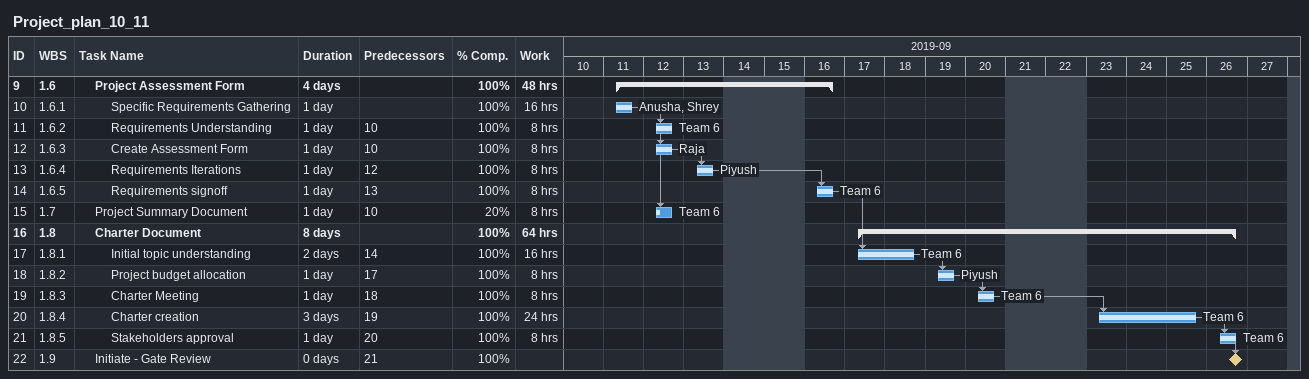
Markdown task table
Project_plan_10_11

| ID | WBS | Task | Duration | Start | Finish | Predecessors | Resources | % complete | Work (h) |
|---|---|---|---|---|---|---|---|---|---|
| 9 | 1.6 | **Project Assessment Form** | 4d | 2019-09-11 | 2019-09-16 |  |  | 100 | 48 |
| 10 | 1.6.1 | Specific Requirements Gathering | 1d | 2019-09-11 | 2019-09-11 |  | Anusha, Shrey | 100 | 16 |
| 11 | 1.6.2 | Requirements Understanding | 1d | 2019-09-12 | 2019-09-12 | 10 | Team 6 | 100 | 8 |
| 12 | 1.6.3 | Create Assessment Form | 1d | 2019-09-12 | 2019-09-12 | 10 | Raja | 100 | 8 |
| 13 | 1.6.4 | Requirements Iterations | 1d | 2019-09-13 | 2019-09-13 | 12 | Piyush | 100 | 8 |
| 14 | 1.6.5 | Requirements signoff | 1d | 2019-09-16 | 2019-09-16 | 13 | Team 6 | 100 | 8 |
| 15 | 1.7 | Project Summary Document | 1d | 2019-09-12 | 2019-09-12 | 10 | Team 6 | 20 | 8 |
| 16 | 1.8 | **Charter Document** | 8d | 2019-09-17 | 2019-09-26 |  |  | 100 | 64 |
| 17 | 1.8.1 | Initial topic understanding | 2d | 2019-09-17 | 2019-09-18 | 14 | Team 6 | 100 | 16 |
| 18 | 1.8.2 | Project budget allocation | 1d | 2019-09-19 | 2019-09-19 | 17 | Piyush | 100 | 8 |
| 19 | 1.8.3 | Charter Meeting | 1d | 2019-09-20 | 2019-09-20 | 18 | Team 6 | 100 | 8 |
| 20 | 1.8.4 | Charter creation | 3d | 2019-09-23 | 2019-09-25 | 19 | Team 6 | 100 | 24 |
| 21 | 1.8.5 | Stakeholders approval | 1d | 2019-09-26 | 2019-09-26 | 20 | Team 6 | 100 | 8 |
| 22 | 1.9 | Initiate - Gate Review | 0d | 2019-09-26 | 2019-09-26 | 21 |  | 100 |  |
